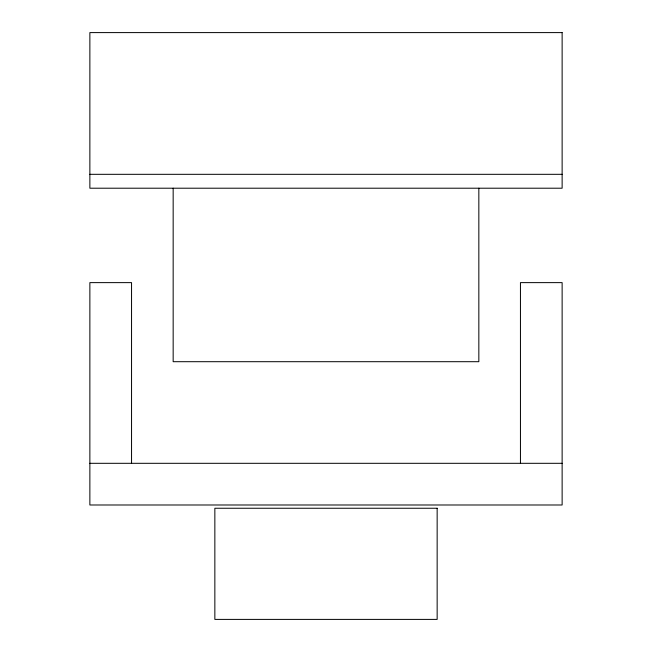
<?xml version="1.0" encoding="UTF-8"?>
<svg xmlns="http://www.w3.org/2000/svg" width="652" height="652" viewBox="0 0 652 652"><rect width="100%" height="100%" fill="white"/><g stroke="black" fill="none" stroke-linecap="round" stroke-linejoin="round"><path stroke-width="0.98" d="M89.87 174.32L562.13 174.32M89.87 463.311L562.13 463.311M520.451 463.311L520.451 282.626L562.13 282.626L562.13 504.99L89.87 504.99L89.87 282.626L131.549 282.626L131.549 463.311M478.837 188.208L478.837 361.697L173.163 361.697L173.163 188.208M562.13 32.6L89.87 32.6L89.87 188.208L562.13 188.208L562.13 32.6M437.15 508.25L214.85 508.25L214.85 619.4L437.15 619.4L437.15 508.25"/></g></svg>
